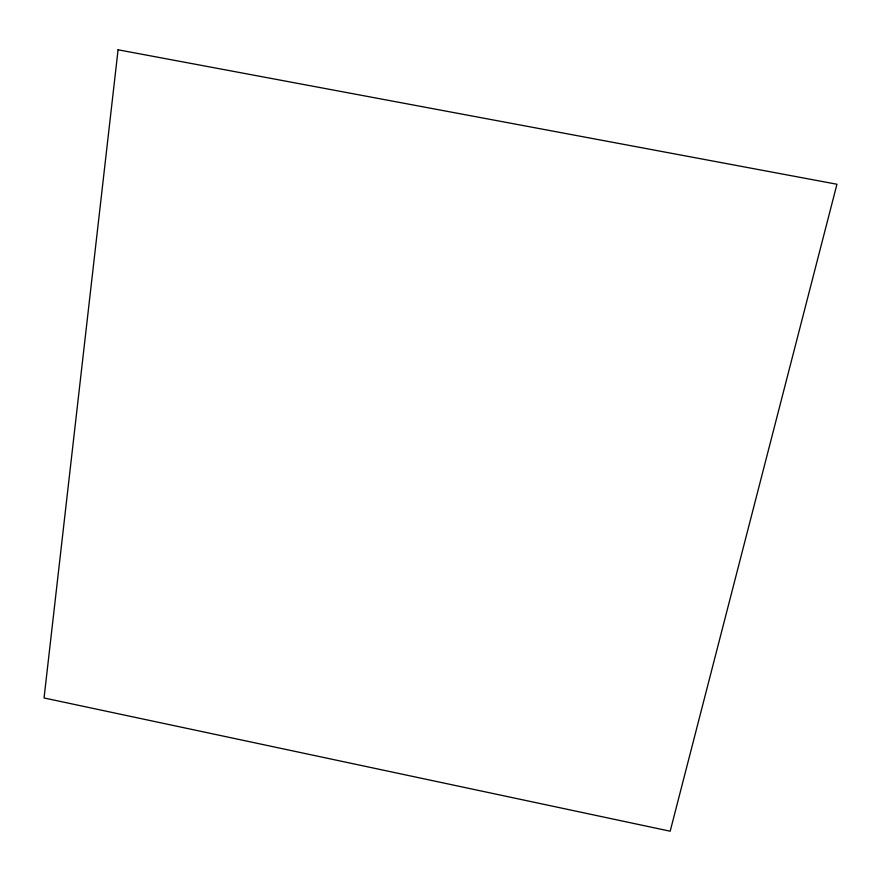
<?xml version="1.0" encoding="UTF-8"?>
<svg xmlns="http://www.w3.org/2000/svg" width="881" height="881" viewBox="0 0 881 881"><rect width="100%" height="100%" fill="white"/><g stroke="black" fill="none" stroke-linecap="round" stroke-linejoin="round"><path stroke-width="1.32" d="M118.076 49.788L44.05 697.972L670.177 831.212L836.95 184.25L118.076 49.788"/></g></svg>
